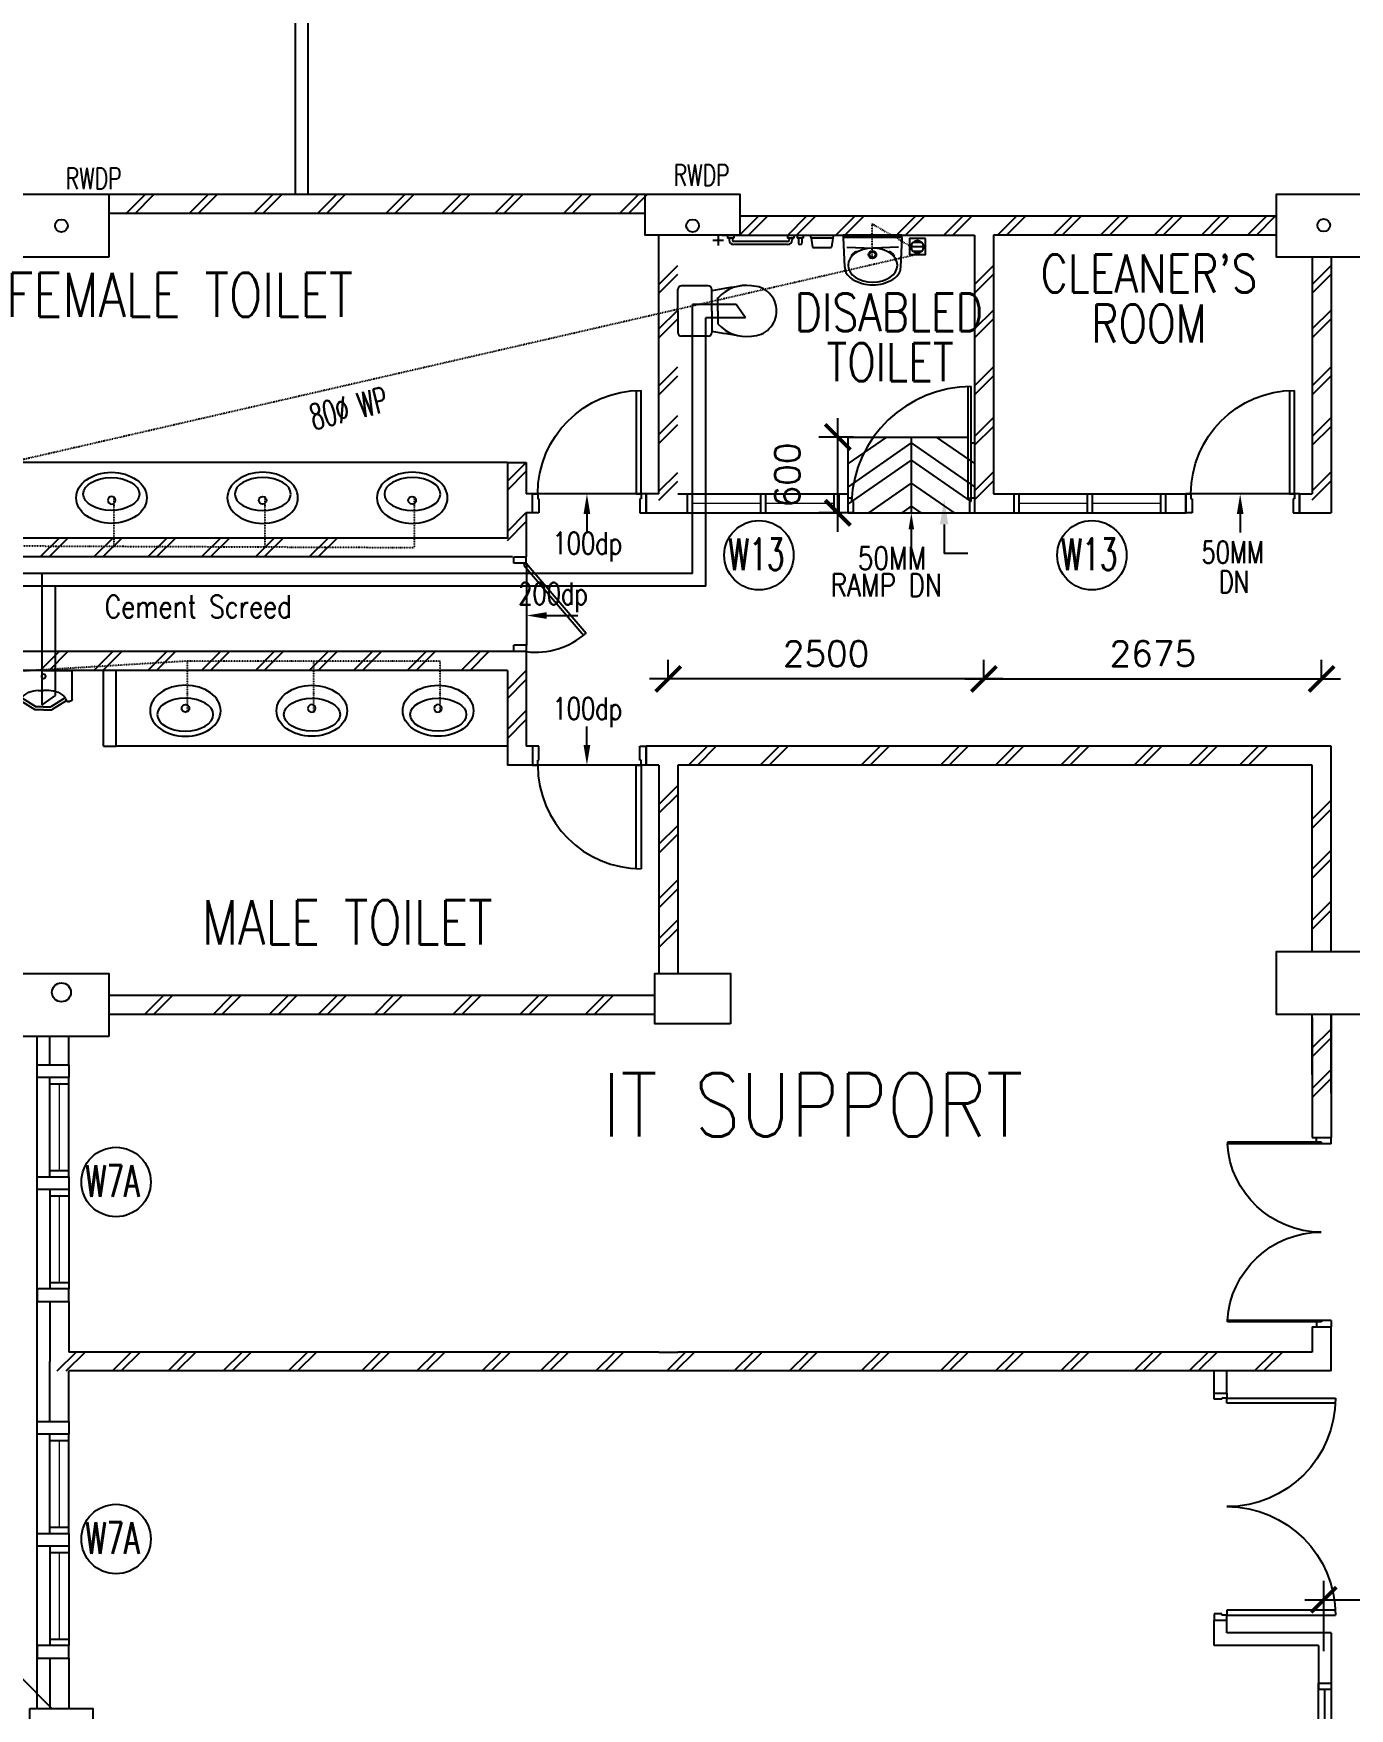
# Model space of a CAD drawing. Extents: x 2266480 to 2632177, y -858634 to -757244.
# Drawn here: x 2340298 to 2350723, y -796174 to -782901 of the extents above; entities that cross this region are included whole.
import ezdxf
from ezdxf.enums import TextEntityAlignment as Align

# ---------------------------------------------------------------- set-up
doc = ezdxf.new("R2010")
doc.units = 0
doc.header["$LTSCALE"] = 10
doc.header["$MEASUREMENT"] = 0
doc.linetypes.add('DIVIDE', pattern=[1.25, 0.5, -0.25, 0, -0.25, 0, -0.25])
doc.layers.get('0').update_dxf_attribs({"linetype": 'CONTINUOUS'})
doc.layers.get('DEFPOINTS').update_dxf_attribs({"linetype": 'CONTINUOUS'})
for name, color, linetype in [('COL', 3, 'CONTINUOUS'), ('DIM', 7, 'CONTINUOUS'), ('DOOR', 5, 'CONTINUOUS'), ('DR', 7, 'CONTINUOUS'), ('DTEXT', 7, 'CONTINUOUS'), ('FIT', 5, 'CONTINUOUS'), ('FLASH', 35, 'CONTINUOUS'), ('H', 1, 'CONTINUOUS'), ('LINE', 7, 'CONTINUOUS'), ('partition', 7, 'CONTINUOUS'), ('PIPE', 5, 'DIVIDE'), ('RWDP', 145, 'CONTINUOUS'), ('SANI', 7, 'CONTINUOUS'), ('SP', 220, 'CONTINUOUS'), ('stair', 7, 'CONTINUOUS'), ('T25', 7, 'CONTINUOUS'), ('T50', 4, 'CONTINUOUS'), ('TEX', 2, 'CONTINUOUS'), ('VP', 100, 'CONTINUOUS'), ('WALL', 2, 'CONTINUOUS'), ('WIN', 5, 'CONTINUOUS'), ('WIN-T', 7, 'CONTINUOUS'), ('WP', 50, 'DIVIDE')]:
    doc.layers.add(name, color=color, linetype=linetype)
doc.styles.add('125', font='romans.shx', dxfattribs={"width": 0.9, "height": 225})
doc.styles.add('DIMTEXT', font='romans.shx', dxfattribs={"width": 0.8, "height": 400})
doc.styles.add('ROMANS', font='romans')
doc.styles.get("Standard").update_dxf_attribs({"font": 'ROMANS.SHX'})
doc.dimstyles.new('STANDARD$0', dxfattribs={"dimscale": 0, "dimtxt": 8, "dimasz": 6, "dimexe": 1, "dimexo": 1, "dimgap": 3, "dimtad": 1, "dimdec": 0, "dimlfac": -1, "dimrnd": 1, "dimzin": 0, "dimdsep": 46, "dimtxsty": 'Standard', "dimcen": 0, "dimclrd": 5, "dimclre": 250, "dimadec": 0, "dimazin": 0, "dimtfac": 1, "dimtdec": 4, "dimtofl": 0, "dimtmove": 0, "dimatfit": 3, "dimfxl": 1, "dimtolj": 1, "dimtzin": 0, "dimarcsym": 0})

# ---------------------------------------------------------------- blocks, each defined once
blk = doc.blocks.new('FG')
at = {"layer": 'LINE', "linetype": 'Continuous'}
for points in [[(0, 0), (50, 0), (50, 100), (0, 100)], [(600, 0), (650, 0), (650, 100), (600, 100)]]:
    blk.add_lwpolyline(points, close=True, dxfattribs=at)
at = {"layer": 'LINE', "color": 5, "linetype": 'Continuous'}
for points in [[(600, 100), (50, 100)], [(50, 0), (600, 0)]]:
    blk.add_lwpolyline(points, dxfattribs=at)
at = {"layer": 'LINE', "color": 1, "linetype": 'Continuous'}
blk.add_lwpolyline([(50, 50), (600, 50)], dxfattribs=at)
blk = doc.blocks.new('_ARCHTICK')
at = {"color": 0, "linetype": 'ByBlock', "const_width": 0.15}
blk.add_lwpolyline([(-0.5, -0.5), (0.5, 0.5)], dxfattribs=at)
blk = doc.blocks.new('*D187')
at = {"layer": 'DEFPOINTS', "color": 0, "transparency": 16777216}
for p in [(2353019, -795312), (2350519, -795871), (2353019, -795871)]:
    blk.add_point(p, dxfattribs=at)
at = {"layer": 'DIM', "color": 7, "lineweight": -2, "transparency": 16777216}
for p, q in [((2350519, -795721), (2350519, -795162)), ((2353019, -795721), (2353019, -795162)), ((2350369, -795312), (2353169, -795312))]:
    blk.add_line(p, q, dxfattribs=at)
at = {"layer": 'DIM', "color": 7, "lineweight": -2, "transparency": 16777216, "xscale": 200, "yscale": 200, "zscale": 200, "rotation": 180}
blk.add_blockref('_ARCHTICK', (2350519, -795312), dxfattribs=at)
at = {"layer": 'DIM', "color": 7, "lineweight": -2, "transparency": 16777216, "xscale": 200, "yscale": 200, "zscale": 200}
blk.add_blockref('_ARCHTICK', (2353019, -795312), dxfattribs=at)
at = {"layer": 'DIM', "color": 7, "transparency": 16777216, "insert": (2351769, -795112), "char_height": 200, "attachment_point": 5, "style": 'ROMANS'}
blk.add_mtext('\\A1;2500', dxfattribs=at)
blk = doc.blocks.new('D1800-A')
at = {"layer": 'DR'}
for p, q in [((0, 0), (100, 0)), ((0, -50), (0, 0)), ((100, 0), (100, -40)), ((60, -50), (0, -50)), ((100, -40), (60, -40)), ((60, -40), (60, -50)), ((100, -40), (960, -40)), ((100, -80), (100, -40)), ((959, -80), (100, -80)), ((959, -1720), (100, -1720)), ((100, -1720), (100, -1760)), ((60, -1750), (0, -1750)), ((0, -1750), (0, -1800)), ((0, -1800), (100, -1800)), ((60, -1760), (60, -1750)), ((100, -1760), (60, -1760)), ((100, -1760), (960, -1760)), ((100, -1800), (100, -1760))]:
    blk.add_line(p, q, dxfattribs=at)
for centre, start, end in [((100, -40), 270.0001, 0), ((100, -1760), 0, 90)]:
    blk.add_arc(centre, 860, start, end, dxfattribs=at)
blk = doc.blocks.new('D1500-1')
at = {"layer": 'DR'}
for p, q in [((38, 77), (38, 821)), ((38, 821), (50, 820)), ((50, 0), (50, 820)), ((1462, 821), (1450, 820)), ((1450, 0), (1450, 820)), ((1462, 77), (1462, 821)), ((38, 115), (0, 115)), ((50, 0), (0, 0)), ((50, 77), (38, 77)), ((1450, 77), (1462, 77)), ((1462, 115), (1500, 115)), ((1450, 0), (1500, 0))]:
    blk.add_line(p, q, dxfattribs=at)
for centre, start, end in [((5, 77), 0.0238, 86.5289), ((1495, 77), 93.4711, 179.9762)]:
    blk.add_arc(centre, 745, start, end, dxfattribs=at)
blk = doc.blocks.new('DR-900-B')
at = {"layer": 'DR'}
for p, q in [((0, 900), (-150, 900)), ((-150, 900), (-150, 860)), ((-150, 860), (-110, 860)), ((-110, 860), (-110, 850)), ((-110, 850), (0, 850)), ((0, 850), (0, 900)), ((-150, 40), (-970, 40)), ((-969, 80), (-150, 80)), ((-150, 80), (-150, 40)), ((-150, 40), (-110, 40)), ((-150, 0), (-150, 40)), ((0, 0), (-150, 0)), ((-110, 50), (0, 50)), ((-110, 40), (-110, 50)), ((0, 50), (0, 0))]:
    blk.add_line(p, q, dxfattribs=at)
blk.add_arc((-150, 40), 820, 90, 180, dxfattribs=at)
blk = doc.blocks.new('ELLIPSE')
blk.add_circle((0.5, 0.5), 0.5)
blk = doc.blocks.new('BASIN-01')
blk.add_circle((0, 0), 30.3)
for p, xscale, yscale, zscale in [((279, -221), -559.6811780125836, 404.3346891934725, 559.6811780125837), ((220, -179), -444.6356025322193, 259.9294430529471, 444.6356025322195)]:
    blk.add_blockref('ELLIPSE', p, dxfattribs=dict(xscale=xscale, yscale=yscale, zscale=zscale))
blk = doc.blocks.new('UR')
at = {"color": 7}
for p, q in [((0, 157), (-227, 157)), ((-227, -68), (-227, 157)), ((0, 157), (228, 157)), ((228, -68), (228, 157)), ((-43, 0), (0, 0)), ((43, 0), (0, 0)), ((-190, -88), (-207, -88)), ((-179, -83), (-68, -152)), ((-172, -59), (-58, -131)), ((0, -131), (-58, -131)), ((0, -131), (58, -131)), ((172, -59), (58, -131)), ((179, -83), (68, -152)), ((190, -88), (208, -88)), ((0, -153), (-68, -153)), ((0, -153), (68, -153))]:
    blk.add_line(p, q, dxfattribs=at)
blk.add_circle((-1, 111), 16.9, dxfattribs=at)
for centre, radius, start, end in [((-42, -174), 175, 90.221, 139.2623), ((42, -174), 175, 40.7377, 89.779), ((-207, -68), 20, 180, 270), ((-194, -70), 18.3, 252.6976, 328.5201), ((-115, -86), 64.8, 158.2045, 175.535), ((115, -86), 64.8, 4.465, 21.7955), ((194, -70), 18.3, 211.4799, 287.3024), ((208, -68), 20, 270, 0)]:
    blk.add_arc(centre, radius, start, end, dxfattribs=at)
blk = doc.blocks.new('WC-CAP-P')
for p, q in [((-84, 0), (-254, 0)), ((-85, 0), (85, 0)), ((-284, -240), (-284, -30)), ((115, -240), (115, -30)), ((-274, -318), (-274, -318)), ((-84, -270), (-254, -270)), ((-84, -318), (-190, -318)), ((-85, -270), (85, -270)), ((-85, -318), (21, -318)), ((105, -318), (105, -318))]:
    blk.add_line(p, q)
for centre, radius, start, end in [((-254, -30), 30, 90, 180), ((85, -30), 30, 0, 90), ((-254, -240), 30, 180, 270), ((85, -240), 30, 270, 0), ((10, -540), 297, 131.7688, 188.3441), ((23685, -4344), 24274, 170.3368, 170.8989), ((-179, -540), 297, 351.6559, 48.2312), ((-23854, -4344), 24274, 9.1011, 9.6632), ((-86, -585), 197, 179.5169, 271.0268), ((-83, -585), 197, 268.9732, 0.4831)]:
    blk.add_arc(centre, radius, start, end)
blk = doc.blocks.new('*D73')
at = {"layer": 'DEFPOINTS', "color": 0, "transparency": 16777216}
for p in [(2346670, -786099), (2346944, -786099), (2346944, -786699)]:
    blk.add_point(p, dxfattribs=at)
at = {"layer": 'WALL', "color": 7, "lineweight": -2, "transparency": 16777216}
for p, q in [((2346670, -786849), (2346670, -785949)), ((2346794, -786099), (2346520, -786099)), ((2346794, -786699), (2346520, -786699))]:
    blk.add_line(p, q, dxfattribs=at)
at = {"layer": 'WALL', "color": 7, "lineweight": -2, "transparency": 16777216, "xscale": 200, "yscale": 200, "zscale": 200}
for p, rotation in [((2346670, -786099), 90), ((2346670, -786699), 270)]:
    blk.add_blockref('_ARCHTICK', p, dxfattribs=dict(at, rotation=rotation))
at = {"layer": 'WALL', "color": 7, "transparency": 16777216, "insert": (2346270, -786399), "char_height": 200, "attachment_point": 5, "rotation": 90, "style": 'ROMANS'}
blk.add_mtext('\\A1;600', dxfattribs=at)
blk = doc.blocks.new('P', base_point=(9.169, 7.42))
for radius in [0.0407, 0.0315]:
    blk.add_circle((9.166, 7.418), radius)
blk = doc.blocks.new('BASIN-2')
for p, q in [((310, 0), (-310, 0)), ((-295, -314), (-310, 0)), ((-273, -104), (0, -114)), ((273, -104), (0, -114)), ((295, -314), (310, 0))]:
    blk.add_line(p, q)
for centre, radius, start, end in [((-23, -400), 294, 122.1574, 135.5873), ((-176, -156), 5.79, 327.2315, 125.5458), ((176, -156), 5.79, 54.4542, 212.7685), ((23, -400), 294, 44.4127, 57.8426), ((-163, -315), 132, 179.4957, 205.0103), ((163, -315), 132, 334.9897, 0.5043), ((-102, -268), 208, 209.5959, 236.4372), ((-7, -98), 402, 238.6027, 271.0363), ((7, -98), 402, 268.9637, 301.3973), ((102, -268), 208, 303.5628, 330.4041)]:
    blk.add_arc(centre, radius, start, end)
for name, p, xscale, yscale, zscale in [('ELLIPSE', (261, -473), -521.326566894229, 358.7639225105095, 521.3265668942295), ('P', (0, -180), 1000, 1000, 1000)]:
    blk.add_blockref(name, p, dxfattribs=dict(xscale=xscale, yscale=yscale, zscale=zscale))
blk = doc.blocks.new('*D121')
at = {"layer": 'DEFPOINTS', "color": 0, "transparency": 16777216}
for p in [(2345327, -788015), (2345327, -788168), (2347827, -788168)]:
    blk.add_point(p, dxfattribs=at)
at = {"layer": 'DIM', "color": 7, "lineweight": -2, "transparency": 16777216}
for p, q in [((2345327, -788018), (2345327, -787865)), ((2347827, -788018), (2347827, -787865)), ((2347977, -788015), (2345177, -788015))]:
    blk.add_line(p, q, dxfattribs=at)
at = {"layer": 'DIM', "color": 7, "lineweight": -2, "transparency": 16777216, "xscale": 200, "yscale": 200, "zscale": 200, "rotation": 180}
blk.add_blockref('_ARCHTICK', (2345327, -788015), dxfattribs=at)
at = {"layer": 'DIM', "color": 7, "lineweight": -2, "transparency": 16777216, "xscale": 200, "yscale": 200, "zscale": 200}
blk.add_blockref('_ARCHTICK', (2347827, -788015), dxfattribs=at)
at = {"layer": 'DIM', "color": 7, "transparency": 16777216, "insert": (2346577, -787815), "char_height": 200, "attachment_point": 5, "style": 'ROMANS'}
blk.add_mtext('\\A1;2500', dxfattribs=at)
blk = doc.blocks.new('*D123')
at = {"layer": 'DEFPOINTS', "color": 0, "transparency": 16777216}
for p in [(2350502, -788015), (2347827, -788168), (2350502, -788168)]:
    blk.add_point(p, dxfattribs=at)
at = {"layer": 'DIM', "color": 7, "lineweight": -2, "transparency": 16777216}
for p, q in [((2347827, -788018), (2347827, -787865)), ((2350502, -788018), (2350502, -787865)), ((2347677, -788015), (2350652, -788015))]:
    blk.add_line(p, q, dxfattribs=at)
at = {"layer": 'DIM', "color": 7, "lineweight": -2, "transparency": 16777216, "xscale": 200, "yscale": 200, "zscale": 200, "rotation": 180}
blk.add_blockref('_ARCHTICK', (2347827, -788015), dxfattribs=at)
at = {"layer": 'DIM', "color": 7, "lineweight": -2, "transparency": 16777216, "xscale": 200, "yscale": 200, "zscale": 200}
blk.add_blockref('_ARCHTICK', (2350502, -788015), dxfattribs=at)
at = {"layer": 'DIM', "color": 7, "transparency": 16777216, "insert": (2349165, -787815), "char_height": 200, "attachment_point": 5, "style": 'ROMANS'}
blk.add_mtext('\\A1;2675', dxfattribs=at)
blk = doc.blocks.new('100FT')
at = {"layer": 'PIPE', "linetype": 'Continuous'}
blk.add_circle((0, 0), 50, dxfattribs=at)
at = {"layer": 'WP', "linetype": 'Continuous'}
for p, q in [((-37, 34), (37, 34)), ((-50, -3), (50, -3)), ((-34, -37), (34, -37))]:
    blk.add_line(p, q, dxfattribs=at)
blk = doc.blocks.new('A$C7CE3714C')
at = {"layer": 'FIT'}
blk.add_lwpolyline([(0, 0), (126, 0), (126, 126), (0, 126)], close=True, dxfattribs=at)
at = {"layer": 'FIT', "xscale": -1}
blk.add_blockref('100FT', (63, 66), dxfattribs=at)

msp = doc.modelspace()

# ---------------------------------------------------------------- linework, layer by layer
at = {"color": 0}
for p, q in [((2347055.8, -786099.1), (2346752.4, -786309.5)), ((2347252.4, -786145.3), (2346752.4, -786492.1)), ((2347252.4, -786099.1), (2347252.4, -786699.1)), ((2347252.4, -786145.3), (2347752.4, -786492.1)), ((2347449, -786099.1), (2347752.4, -786309.5)), ((2347252.4, -786281.7), (2346752.4, -786628.5)), ((2347252.4, -786281.7), (2347724.5, -786609.1)), ((2347252.4, -786464.2), (2346913.8, -786699.1)), ((2347252.4, -786464.2), (2347591, -786699.1)), ((2347252.4, -786646.8), (2347177, -786699.1)), ((2347252.4, -786646.8), (2347327.9, -786699.1)), ((2340327.4, -793424.1), (2340327.4, -790849.1)), ((2340327.4, -796174.1), (2340327.4, -793424.1)), ((2349652.4, -795674.1), (2349652.4, -795474.1)), ((2349752.4, -795574.1), (2349752.4, -795476))]:
    msp.add_line(p, q, dxfattribs=at)
at = {"layer": 'COL', "color": 0}
for points in [[(2340894.4, -784674.1), (2340144.4, -784674.1), (2340144.4, -784174.1), (2340894.4, -784174.1)], [(2345894.4, -784499.1), (2345144.4, -784499.1), (2345144.4, -784174.1), (2345894.4, -784174.1)], [(2350894.4, -784674.1), (2350144.4, -784674.1), (2350144.4, -784174.1), (2350894.4, -784174.1)], [(2350894.4, -790174.1), (2350894.4, -790674.1), (2350144.4, -790674.1), (2350144.4, -790174.1)], [(2340894.4, -790849.1), (2340144.4, -790849.1), (2340144.4, -790349.1), (2340894.4, -790349.1)], [(2345819.4, -790749.1), (2345219.4, -790749.1), (2345219.4, -790349.1), (2345819.4, -790349.1)], [(2340269.4, -796174.1), (2340769.4, -796174.1), (2340769.4, -796674.1), (2340269.4, -796674.1)]]:
    msp.add_lwpolyline(points, close=True, dxfattribs=at)
at = {"layer": 'DOOR', "color": 0}
for p, q in [((2344102.4, -787099.1), (2344102.4, -787049.1)), ((2344102.4, -787049.1), (2344202.4, -787049.1)), ((2344202.4, -787099.1), (2344102.4, -787099.1)), ((2344183.1, -787114.9), (2344202.4, -787099.1)), ((2344202.4, -787099.1), (2344202.4, -787049.1)), ((2344202.4, -787099.1), (2344675.5, -787653.6)), ((2344202.8, -787099.1), (2344202.8, -787749.1)), ((2344183.1, -787114.9), (2344656.7, -787670.1)), ((2344202.8, -787749.1), (2344102.8, -787749.1)), ((2344102.8, -787799.1), (2344102.8, -787749.1)), ((2344202.8, -787799.1), (2344202.8, -787749.1))]:
    msp.add_line(p, q, dxfattribs=at)
msp.add_arc((2344277, -787199.7), 603.9, 262.93953, 311.27829, dxfattribs=at)
at = {"layer": 'DR', "color": 0}
for p, q in [((2347702.4, -786584.1), (2347702.4, -785699.1)), ((2347727.4, -786609.1), (2347727.4, -785698.7)), ((2346777.8, -786584.1), (2346752.4, -786584.1)), ((2346777.4, -786584.1), (2346777.4, -786609.1)), ((2346790.4, -786609.1), (2346777.4, -786609.1)), ((2346790.4, -786609.1), (2346790.4, -786699.1)), ((2347702.4, -786584.1), (2347727.4, -786584.1)), ((2347727.4, -786609.1), (2347714.4, -786609.1)), ((2347714.4, -786609.1), (2347714.4, -786699.1)), ((2347752.4, -786584.1), (2347727.4, -786584.1))]:
    msp.add_line(p, q, dxfattribs=at)
at = {"layer": 'DR', "color": 0, "ltscale": 10000}
for p, q in [((2345152.4, -786549.1), (2344252.4, -786549.1)), ((2350327.4, -786549.1), (2349427.4, -786549.1)), ((2345152.4, -788699.1), (2344252.4, -788699.1))]:
    msp.add_line(p, q, dxfattribs=at)
at = {"layer": 'DR', "color": 0}
msp.add_arc((2347728.9, -786651.1), 952.4, 90.08846, 177.47065, dxfattribs=at)
at = {"layer": 'DTEXT', "color": 0}
for p, q in [((2346460.1, -784523.6), (2346470, -784593.3)), ((2346629.8, -784523.6), (2346620, -784593.3))]:
    msp.add_line(p, q, dxfattribs=at)
for centre, radius, start, end in [((2346470, -784510.3), 16.5, 134.68563, 233.51246), ((2346620, -784510.3), 16.5, 306.48754, 45.31437), ((2346474.9, -784592.6), 5, 188.02773, 270), ((2346615, -784592.6), 5, 270, 351.97227)]:
    msp.add_arc(centre, radius, start, end, dxfattribs=at)
at = {"layer": 'FLASH', "color": 0}
msp.add_line((2340444.4, -796174.1), (2340194.4, -795924.1), dxfattribs=at)
at = {"layer": 'H', "color": 0}
for p, q in [((2341029.3, -784330.3), (2341179.3, -784180.3)), ((2341100, -784330.3), (2341250, -784180.3)), ((2341534.5, -784324.1), (2341684.5, -784174.1)), ((2341605.2, -784324.1), (2341755.2, -784174.1)), ((2342046.7, -784324.1), (2342196.7, -784174.1)), ((2342117.4, -784324.1), (2342267.4, -784174.1)), ((2342550.2, -784324.1), (2342700.2, -784174.1)), ((2342621, -784324.1), (2342771, -784174.1)), ((2343092.9, -784324.1), (2343242.9, -784174.1)), ((2343163.6, -784324.1), (2343313.6, -784174.1)), ((2343536.9, -784324.1), (2343686.9, -784174.1)), ((2343607.6, -784324.1), (2343757.6, -784174.1)), ((2343955.8, -784324.1), (2344105.8, -784174.1)), ((2344026.5, -784324.1), (2344176.5, -784174.1)), ((2344498.5, -784324.1), (2344648.5, -784174.1)), ((2344569.2, -784324.1), (2344719.2, -784174.1)), ((2344942.5, -784324.1), (2345092.5, -784174.1)), ((2345013.2, -784324.1), (2345163.2, -784174.1)), ((2345891.8, -784499.1), (2346041.8, -784349.1)), ((2345962.5, -784499.1), (2346112.5, -784349.1)), ((2346272.8, -784499.1), (2346422.8, -784349.1)), ((2346343.5, -784499.1), (2346493.5, -784349.1)), ((2346654.8, -784499.1), (2346804.8, -784349.1)), ((2346725.5, -784499.1), (2346875.5, -784349.1)), ((2347134.8, -784499.1), (2347284.8, -784349.1)), ((2347205.5, -784499.1), (2347355.5, -784349.1)), ((2347509.8, -784499.1), (2347659.8, -784349.1)), ((2347580.5, -784499.1), (2347730.5, -784349.1)), ((2347934.8, -784499.1), (2348084.8, -784349.1)), ((2348005.5, -784499.1), (2348155.5, -784349.1)), ((2348376.8, -784499.1), (2348526.8, -784349.1)), ((2348447.5, -784499.1), (2348597.5, -784349.1)), ((2348751.8, -784499.1), (2348901.8, -784349.1)), ((2348822.5, -784499.1), (2348972.5, -784349.1)), ((2349176.8, -784499.1), (2349326.8, -784349.1)), ((2349247.5, -784499.1), (2349397.5, -784349.1)), ((2349549.8, -784499.1), (2349699.8, -784349.1)), ((2349620.5, -784499.1), (2349770.5, -784349.1)), ((2349915, -784499.1), (2350065, -784349.1)), ((2349985.7, -784499.1), (2350135.7, -784349.1)), ((2345252.4, -784888.5), (2345402.4, -784738.5)), ((2345252.4, -784959.2), (2345402.4, -784809.2)), ((2347752.4, -784888.5), (2347902.4, -784738.5)), ((2347752.4, -784959.2), (2347902.4, -784809.2)), ((2350427.4, -784888.5), (2350577.4, -784738.5)), ((2350427.4, -784959.2), (2350577.4, -784809.2)), ((2345252.4, -785242.3), (2345402.4, -785092.3)), ((2347752.4, -785242.3), (2347902.4, -785092.3)), ((2350427.4, -785242.3), (2350577.4, -785092.3)), ((2345252.4, -785313), (2345402.4, -785163)), ((2347752.4, -785313), (2347902.4, -785163)), ((2350427.4, -785313), (2350577.4, -785163)), ((2345252.4, -785693.1), (2345402.4, -785543.1)), ((2345252.4, -785763.8), (2345402.4, -785613.8)), ((2347752.4, -785693.1), (2347902.4, -785543.1)), ((2347752.4, -785763.8), (2347902.4, -785613.8)), ((2350427.4, -785693.1), (2350577.4, -785543.1)), ((2350427.4, -785763.8), (2350577.4, -785613.8)), ((2345252.4, -786077.7), (2345402.4, -785927.7)), ((2345252.4, -786148.5), (2345402.4, -785998.5)), ((2347752.4, -786093.1), (2347902.4, -785943.1)), ((2347752.4, -786163.8), (2347902.4, -786013.8)), ((2350427.4, -786093.1), (2350577.4, -785943.1)), ((2350427.4, -786163.8), (2350577.4, -786013.8)), ((2344052.4, -786449.1), (2344202.4, -786299.1)), ((2344052.4, -786519.8), (2344202.4, -786369.8)), ((2345252.4, -786528.6), (2345402.4, -786378.6)), ((2347752.4, -786524.3), (2347902.4, -786374.3)), ((2350427.4, -786524.3), (2350577.4, -786374.3)), ((2345252.4, -786599.3), (2345402.4, -786449.3)), ((2347752.4, -786595), (2347902.4, -786445)), ((2350427.4, -786595), (2350577.4, -786445)), ((2344052.4, -786847.8), (2344202.4, -786697.8)), ((2344052.4, -786918.5), (2344202.4, -786768.5)), ((2340350.8, -787049.1), (2340500.8, -786899.1)), ((2340421.5, -787049.1), (2340571.5, -786899.1)), ((2340777.1, -787049.1), (2340927.1, -786899.1)), ((2340847.8, -787049.1), (2340997.8, -786899.1)), ((2341203.3, -787049.1), (2341353.3, -786899.1)), ((2341274, -787049.1), (2341424, -786899.1)), ((2341629.6, -787049.1), (2341779.6, -786899.1)), ((2341700.3, -787049.1), (2341850.3, -786899.1)), ((2342055.8, -787049.1), (2342205.8, -786899.1)), ((2342126.5, -787049.1), (2342276.5, -786899.1)), ((2342482, -787049.1), (2342632, -786899.1)), ((2342552.7, -787049.1), (2342702.7, -786899.1)), ((2340350.8, -787949.1), (2340500.8, -787799.1)), ((2340421.5, -787949.1), (2340571.5, -787799.1)), ((2340777.1, -787949.1), (2340927.1, -787799.1)), ((2340847.8, -787949.1), (2340997.8, -787799.1)), ((2341203.3, -787949.1), (2341353.3, -787799.1)), ((2341274, -787949.1), (2341424, -787799.1)), ((2341629.6, -787949.1), (2341779.6, -787799.1)), ((2341700.3, -787949.1), (2341850.3, -787799.1)), ((2342055.8, -787949.1), (2342205.8, -787799.1)), ((2342126.5, -787949.1), (2342276.5, -787799.1)), ((2342482, -787949.1), (2342632, -787799.1)), ((2342552.7, -787949.1), (2342702.7, -787799.1)), ((2342833.4, -787949.1), (2342983.4, -787799.1)), ((2342904.1, -787949.1), (2343054.1, -787799.1)), ((2343259.7, -787949.1), (2343409.7, -787799.1)), ((2343330.4, -787949.1), (2343480.4, -787799.1)), ((2343685.9, -787949.1), (2343835.9, -787799.1)), ((2343756.6, -787949.1), (2343906.6, -787799.1)), ((2344052.4, -788099.1), (2344202.4, -787949.1)), ((2344052.4, -788169.9), (2344202.4, -788019.9)), ((2344052.4, -788415.6), (2344202.4, -788265.6)), ((2344052.4, -788486.3), (2344202.4, -788336.3)), ((2345486.9, -788699.1), (2345636.9, -788549.1)), ((2345557.6, -788699.1), (2345707.6, -788549.1)), ((2346055.9, -788699.1), (2346205.9, -788549.1)), ((2346126.6, -788699.1), (2346276.6, -788549.1)), ((2346855.9, -788699.1), (2347005.9, -788549.1)), ((2346926.6, -788699.1), (2347076.6, -788549.1)), ((2347482.6, -788699.1), (2347632.6, -788549.1)), ((2347553.3, -788699.1), (2347703.3, -788549.1)), ((2347919.9, -788699.1), (2348069.9, -788549.1)), ((2347990.6, -788699.1), (2348140.6, -788549.1)), ((2348437.5, -788699.1), (2348587.5, -788549.1)), ((2348508.2, -788699.1), (2348658.2, -788549.1)), ((2349016.9, -788699.1), (2349166.9, -788549.1)), ((2349087.6, -788699.1), (2349237.6, -788549.1)), ((2349454.2, -788699.1), (2349604.2, -788549.1)), ((2349524.9, -788699.1), (2349674.9, -788549.1)), ((2349852.2, -788699.1), (2350002.2, -788549.1)), ((2349922.9, -788699.1), (2350072.9, -788549.1)), ((2345252.4, -789009.4), (2345402.4, -788859.4)), ((2345252.4, -789080.1), (2345402.4, -788930.1)), ((2350427.4, -789126.4), (2350577.4, -788976.4)), ((2350427.4, -789197.1), (2350577.4, -789047.1)), ((2345252.4, -789325.8), (2345402.4, -789175.8)), ((2345252.4, -789396.5), (2345402.4, -789246.5)), ((2350427.4, -789523.2), (2350577.4, -789373.2)), ((2350427.4, -789593.9), (2350577.4, -789443.9)), ((2345252.4, -789757.3), (2345402.4, -789607.3)), ((2345252.4, -789828), (2345402.4, -789678)), ((2350427.4, -789927.2), (2350577.4, -789777.2)), ((2350427.4, -789997.9), (2350577.4, -789847.9)), ((2345252.4, -790073.8), (2345402.4, -789923.8)), ((2345252.4, -790144.5), (2345402.4, -789994.5)), ((2341177.9, -790674.1), (2341327.9, -790524.1)), ((2341248.6, -790674.1), (2341398.6, -790524.1)), ((2341720.5, -790674.1), (2341870.5, -790524.1)), ((2341791.2, -790674.1), (2341941.2, -790524.1)), ((2342164.5, -790674.1), (2342314.5, -790524.1)), ((2342235.3, -790674.1), (2342385.3, -790524.1)), ((2342554.5, -790674.1), (2342704.5, -790524.1)), ((2342625.2, -790674.1), (2342775.2, -790524.1)), ((2342998.5, -790674.1), (2343148.5, -790524.1)), ((2343069.3, -790674.1), (2343219.3, -790524.1)), ((2343621.4, -790674.1), (2343771.4, -790524.1)), ((2343692.1, -790674.1), (2343842.1, -790524.1)), ((2344150.8, -790674.1), (2344300.8, -790524.1)), ((2344221.5, -790674.1), (2344371.5, -790524.1)), ((2344668.4, -790674.1), (2344818.4, -790524.1)), ((2344739.2, -790674.1), (2344889.2, -790524.1)), ((2350427.4, -790939.6), (2350577.4, -790789.6)), ((2350427.4, -791010.3), (2350577.4, -790860.3)), ((2350427.4, -791261.4), (2350577.4, -791111.4)), ((2350427.4, -791332.1), (2350577.4, -791182.1)), ((2340485.6, -793499.1), (2340635.6, -793349.1)), ((2340556.4, -793499.1), (2340706.4, -793349.1)), ((2340923, -793499.1), (2341073, -793349.1)), ((2340993.7, -793499.1), (2341143.7, -793349.1)), ((2341363.9, -793499.1), (2341513.9, -793349.1)), ((2341434.6, -793499.1), (2341584.6, -793349.1)), ((2341801.2, -793499.1), (2341951.2, -793349.1)), ((2341871.9, -793499.1), (2342021.9, -793349.1)), ((2342318.8, -793499.1), (2342468.8, -793349.1)), ((2342389.5, -793499.1), (2342539.5, -793349.1)), ((2342898.2, -793499.1), (2343048.2, -793349.1)), ((2342968.9, -793499.1), (2343118.9, -793349.1)), ((2343335.5, -793499.1), (2343485.5, -793349.1)), ((2343406.2, -793499.1), (2343556.2, -793349.1)), ((2343853.1, -793499.1), (2344003.1, -793349.1)), ((2343923.8, -793499.1), (2344073.8, -793349.1)), ((2344315.3, -793499.1), (2344465.3, -793349.1)), ((2344386, -793499.1), (2344536, -793349.1)), ((2344752.6, -793499.1), (2344902.6, -793349.1)), ((2344823.3, -793499.1), (2344973.3, -793349.1)), ((2345314.6, -793499.1), (2345464.6, -793349.1)), ((2345385.3, -793499.1), (2345535.3, -793349.1)), ((2345849.5, -793499.1), (2345999.5, -793349.1)), ((2345920.3, -793499.1), (2346070.3, -793349.1)), ((2346286.9, -793499.1), (2346436.9, -793349.1)), ((2346357.6, -793499.1), (2346507.6, -793349.1)), ((2346855.9, -793499.1), (2347005.9, -793349.1)), ((2346926.6, -793499.1), (2347076.6, -793349.1)), ((2347482.6, -793499.1), (2347632.6, -793349.1)), ((2347553.3, -793499.1), (2347703.3, -793349.1)), ((2347919.9, -793499.1), (2348069.9, -793349.1)), ((2347990.6, -793499.1), (2348140.6, -793349.1)), ((2348437.5, -793499.1), (2348587.5, -793349.1)), ((2348508.2, -793499.1), (2348658.2, -793349.1)), ((2349016.9, -793499.1), (2349166.9, -793349.1)), ((2349087.6, -793499.1), (2349237.6, -793349.1)), ((2349454.2, -793499.1), (2349604.2, -793349.1)), ((2349524.9, -793499.1), (2349674.9, -793349.1)), ((2349971.8, -793499.1), (2350121.8, -793349.1)), ((2350042.5, -793499.1), (2350192.5, -793349.1))]:
    msp.add_line(p, q, dxfattribs=at)
at = {"layer": 'LINE', "color": 0}
for p, q in [((2347252.4, -786752.9), (2347252.4, -787038.3)), ((2347252.4, -786829.1), (2347252.4, -786802.1)), ((2347512.3, -786791.6), (2347512.3, -787020.2)), ((2347700.6, -787020.2), (2347512.3, -787020.2))]:
    msp.add_line(p, q, dxfattribs=at)
msp.add_lwpolyline([(2346713.6, -784514.7), (2347178, -784514.7), (2347178, -784499.1), (2346713.6, -784499.1)], close=True, dxfattribs=at)
for points in [[(2347274.1, -786829.1), (2347230.7, -786829.1), (2347252.4, -786699.1)], [(2347479, -786791.6), (2347545.6, -786791.6), (2347512.3, -786591.6)]]:
    msp.add_solid(points, dxfattribs=at)
at = {"layer": 'partition', "color": 0}
for p, q in [((2342373.4, -784174.1), (2342373.4, -778949.1)), ((2344052.4, -786299.1), (2338977.4, -786299.1)), ((2349427.4, -786549.1), (2349427.4, -786699.1)), ((2344052.4, -788549.1), (2340952.4, -788549.1)), ((2349752.4, -793674.1), (2349752.4, -793499.1)), ((2350577.4, -795574.1), (2349752.4, -795574.1)), ((2350577.4, -795574.1), (2350577.4, -796024.1)), ((2350477.4, -795674.1), (2349652.4, -795674.1)), ((2350477.4, -795674.1), (2350477.4, -796024.1))]:
    msp.add_line(p, q, dxfattribs=at)
msp.add_lwpolyline([(2342473.4, -784174.1), (2342473.4, -776649.1), (2350144.4, -776649.1)], dxfattribs=at)
at = {"layer": 'RWDP', "color": 0}
for centre, radius in [((2340519.4, -784424.1), 50), ((2345519.4, -784424.1), 50), ((2350519.4, -784420), 50), ((2340519.4, -790499.1), 75)]:
    msp.add_circle(centre, radius, dxfattribs=at)
at = {"layer": 'SANI', "color": 0}
for p, q in [((2346752.4, -786099.1), (2347702.4, -786099.1)), ((2346752.4, -786595.3), (2346752.4, -786099.1)), ((2347727.4, -786145.3), (2347752.4, -786145.3)), ((2344682.4, -786709.1), (2344682.4, -786855.4)), ((2346752.4, -786699.1), (2347752.4, -786699.1)), ((2349857.4, -786709.1), (2349857.4, -786855.4)), ((2344362.8, -787513), (2344610.3, -787513)), ((2344682.4, -788539.1), (2344682.4, -788392.8))]:
    msp.add_line(p, q, dxfattribs=at)
for points in [[(2344655.7, -786709.1), (2344709.1, -786709.1), (2344682.4, -786549.1)], [(2349830.7, -786709.1), (2349884.1, -786709.1), (2349857.4, -786549.1)], [(2344362.8, -787486.4), (2344362.8, -787539.7), (2344202.8, -787513)], [(2344655.7, -788539.1), (2344709.1, -788539.1), (2344682.4, -788699.1)]]:
    msp.add_solid(points, dxfattribs=at)
at = {"layer": 'SP', "color": 0}
for p, q in [((2345864.1, -785048.7), (2345518.7, -785048.7)), ((2345518.7, -787180.8), (2345518.7, -785048.7)), ((2345518.7, -787180.8), (2334767.1, -787180.8)), ((2340366.5, -788220.6), (2340366.5, -787180.8))]:
    msp.add_line(p, q, dxfattribs=at)
at = {"layer": 'stair', "color": 0}
msp.add_line((2349652.4, -793674.1), (2349652.4, -793499.1), dxfattribs=at)
at = {"layer": 'VP', "color": 0}
for p, q in [((2345939, -785153.9), (2345864.1, -785048.7)), ((2345939, -785153.9), (2345623.9, -785153.9)), ((2345623.9, -787280.8), (2345623.9, -785153.9)), ((2345623.9, -787280.8), (2334763.4, -787280.8)), ((2340471.7, -788145.7), (2340471.7, -787280.8)), ((2340366.5, -788220.6), (2340471.7, -788145.7))]:
    msp.add_line(p, q, dxfattribs=at)
at = {"layer": 'WALL', "color": 0}
for p, q in [((2340894.4, -784174.1), (2345144.4, -784174.1)), ((2340894.4, -784324.1), (2345144.4, -784324.1)), ((2343944.4, -784324.1), (2344094.4, -784324.1)), ((2350144.4, -784349.1), (2345894.4, -784349.1)), ((2345252.4, -786549.1), (2345252.4, -784499.1)), ((2345764.7, -784540.5), (2345679.1, -784540.5)), ((2345721.9, -784499.1), (2345721.9, -784581.8)), ((2345752.4, -784499.1), (2347752.4, -784499.1)), ((2345797.4, -784498.7), (2345797.4, -784523.7)), ((2345846.4, -784523.7), (2345797.4, -784523.7)), ((2345809.4, -784523.7), (2345809.4, -784536.7)), ((2345834.4, -784523.7), (2345834.4, -784536.7)), ((2346272.5, -784573.7), (2345846.3, -784573.7)), ((2345846.4, -784498.7), (2345846.4, -784523.7)), ((2346272.4, -784548.7), (2345846.4, -784548.7)), ((2346272.4, -784498.7), (2346272.4, -784523.7)), ((2346321.4, -784523.7), (2346272.4, -784523.7)), ((2346284.4, -784523.7), (2346284.4, -784536.7)), ((2346309.4, -784523.7), (2346309.4, -784536.7)), ((2346321.4, -784498.7), (2346321.4, -784523.7)), ((2346347.4, -784498.7), (2346347.4, -784523.7)), ((2346396.4, -784523.7), (2346347.4, -784523.7)), ((2346359.4, -784523.7), (2346359.4, -784561.7)), ((2346372.4, -784573.7), (2346371.4, -784573.7)), ((2346384.4, -784523.7), (2346384.4, -784561.7)), ((2346396.4, -784498.7), (2346396.4, -784523.7)), ((2346629.8, -784523.6), (2346460.1, -784523.6)), ((2347752.4, -784499.1), (2347752.4, -786699.1)), ((2347902.4, -784499.1), (2347902.4, -786549.1)), ((2350144.4, -784499.1), (2347902.4, -784499.1)), ((2346474.9, -784597.6), (2346615, -784597.6)), ((2350427.4, -784674.1), (2350427.4, -786549.1)), ((2350577.4, -784674.1), (2350577.4, -786699.1)), ((2344052.4, -786299.1), (2344052.4, -786899.1)), ((2344052.4, -786299.1), (2344202.4, -786299.1)), ((2344202.4, -786299.1), (2344202.4, -786549.1)), ((2344252.4, -786549.1), (2344202.4, -786549.1)), ((2345252.4, -786549.1), (2345152.4, -786549.1)), ((2345152.4, -786549.1), (2345152.4, -786699.1)), ((2345402.4, -786549.1), (2345477.4, -786549.1)), ((2346677.4, -786549.1), (2346677.4, -786699.1)), ((2346677.4, -786549.1), (2346752.4, -786549.1)), ((2346752.4, -786699.1), (2346752.4, -786549.1)), ((2347902.4, -786549.1), (2348064.9, -786549.1)), ((2349264.9, -786549.1), (2349264.9, -786699.1)), ((2349264.9, -786549.1), (2349427.4, -786549.1)), ((2350327.4, -786549.1), (2350327.4, -786699.1)), ((2350327.4, -786549.1), (2350427.4, -786549.1)), ((2344252.4, -786699.1), (2344202.4, -786699.1)), ((2344202.4, -786699.1), (2344202.4, -787049.1)), ((2345152.4, -786699.1), (2345477.4, -786699.1)), ((2347752.4, -786699.1), (2348064.9, -786699.1)), ((2349264.9, -786699.1), (2349427.4, -786699.1)), ((2350327.4, -786699.1), (2350577.4, -786699.1)), ((2350427.4, -786699.1), (2350577.4, -786699.1)), ((2344052.4, -786899.1), (2334577.4, -786899.1)), ((2344094.1, -787049.1), (2334427.4, -787049.1)), ((2344202.4, -787799.1), (2334427.4, -787799.1)), ((2344202.4, -787799.1), (2344202.4, -788549.1)), ((2344052.4, -787949.1), (2338977.4, -787949.1)), ((2340852.4, -788549.1), (2340852.4, -787949.1)), ((2340952.4, -788549.1), (2340952.4, -787949.1)), ((2344052.4, -787949.1), (2344052.4, -788699.1)), ((2340852.4, -788549.1), (2340952.4, -788549.1)), ((2344252.4, -788549.1), (2344202.4, -788549.1)), ((2345152.4, -788699.1), (2345152.4, -788549.1)), ((2350577.4, -788549.1), (2345152.4, -788549.1)), ((2350577.4, -790174.1), (2350577.4, -788549.1)), ((2344252.4, -788699.1), (2344052.4, -788699.1)), ((2345252.4, -788699.1), (2345152.4, -788699.1)), ((2345252.4, -788699.1), (2345252.4, -790349.1)), ((2345402.4, -788699.1), (2345402.4, -790349.1)), ((2350427.4, -788699.1), (2345402.4, -788699.1)), ((2350427.4, -790174.1), (2350427.4, -788699.1)), ((2345219.4, -790524.1), (2340894.4, -790524.1)), ((2345219.4, -790674.1), (2340894.4, -790674.1)), ((2350427.4, -791149.1), (2350427.4, -790674.1)), ((2350577.4, -790674.1), (2350577.4, -791649.1)), ((2350577.4, -791299.1), (2350577.4, -790674.1)), ((2350427.4, -790699.1), (2350427.4, -791649.1)), ((2340427.4, -791074.1), (2340427.4, -790849.1)), ((2340577.4, -791074.1), (2340577.4, -790849.1)), ((2350427.4, -791649.1), (2350577.4, -791649.1)), ((2340427.4, -792949.1), (2340427.4, -793424.1)), ((2340577.4, -792949.1), (2340577.4, -793349.1)), ((2350427.4, -793149.1), (2350577.4, -793149.1)), ((2350427.4, -793149.1), (2350427.4, -793349.1)), ((2350577.4, -793499.1), (2350577.4, -793149.1)), ((2340427.4, -793899.1), (2340427.4, -793424.1)), ((2345252.4, -793349.1), (2340577.4, -793349.1)), ((2345252.4, -793349.1), (2345402.4, -793349.1)), ((2350427.4, -793349.1), (2345402.4, -793349.1)), ((2350577.4, -793499.1), (2340577.4, -793499.1)), ((2340577.4, -793899.1), (2340577.4, -793499.1)), ((2340427.4, -795774.1), (2340427.4, -796174.1)), ((2340577.4, -795774.1), (2340577.4, -796174.1))]:
    msp.add_line(p, q, dxfattribs=at)
for points in [[(2340327.4, -791074.1), (2340577.4, -791074.1), (2340577.4, -791174.1), (2340327.4, -791174.1)], [(2340327.4, -791961.6), (2340577.4, -791961.6), (2340577.4, -792061.6), (2340327.4, -792061.6)], [(2340327.4, -792949.1), (2340577.4, -792949.1), (2340577.4, -792849.1), (2340327.4, -792849.1)], [(2340327.4, -793899.1), (2340577.4, -793899.1), (2340577.4, -793999.1), (2340327.4, -793999.1)], [(2340327.4, -794786.6), (2340577.4, -794786.6), (2340577.4, -794886.6), (2340327.4, -794886.6)], [(2340327.4, -795774.1), (2340577.4, -795774.1), (2340577.4, -795674.1), (2340327.4, -795674.1)]]:
    msp.add_lwpolyline(points, close=True, dxfattribs=at)
for centre, radius, start, end in [((2345846.4, -784536.7), 37, 180, 270), ((2345846.4, -784536.7), 12, 180, 270), ((2346272.4, -784536.7), 37, 270, 0), ((2346272.4, -784536.7), 12, 270, 0), ((2346371.4, -784561.7), 12, 180, 270), ((2346372.4, -784561.7), 12, 270.00262, 0)]:
    msp.add_arc(centre, radius, start, end, dxfattribs=at)
at = {"layer": 'WIN', "color": 0}
for p, q in [((2345477.4, -786549.1), (2346677.4, -786549.1)), ((2345477.4, -786549.1), (2345477.4, -786699.1)), ((2345515.4, -786549.1), (2345515.4, -786699.1)), ((2346058.4, -786549.1), (2346058.4, -786699.1)), ((2346096.4, -786549.1), (2346096.4, -786699.1)), ((2346639.4, -786549.1), (2346639.4, -786699.1)), ((2348064.9, -786549.1), (2349264.9, -786549.1)), ((2348064.9, -786549.1), (2348064.9, -786699.1)), ((2348102.9, -786549.1), (2348102.9, -786699.1)), ((2348645.9, -786549.1), (2348645.9, -786699.1)), ((2348683.9, -786549.1), (2348683.9, -786699.1)), ((2349226.9, -786549.1), (2349226.9, -786699.1)), ((2345477.4, -786699.1), (2346677.4, -786699.1)), ((2348064.9, -786699.1), (2349264.9, -786699.1)), ((2340427.4, -791961.6), (2340427.4, -791174.1)), ((2340577.4, -791961.6), (2340577.4, -791174.1)), ((2340427.4, -791224.1), (2340577.4, -791224.1)), ((2340427.4, -791911.6), (2340577.4, -791911.6)), ((2340427.4, -792061.6), (2340427.4, -792849.1)), ((2340427.4, -792111.6), (2340577.4, -792111.6)), ((2340577.4, -792061.6), (2340577.4, -792849.1)), ((2340427.4, -792799.1), (2340577.4, -792799.1)), ((2340427.4, -794786.6), (2340427.4, -793999.1)), ((2340577.4, -794786.6), (2340577.4, -793999.1)), ((2340427.4, -794049.1), (2340577.4, -794049.1)), ((2340427.4, -794736.6), (2340577.4, -794736.6)), ((2340427.4, -794886.6), (2340427.4, -795674.1)), ((2340427.4, -794936.6), (2340577.4, -794936.6)), ((2340577.4, -794886.6), (2340577.4, -795674.1)), ((2340427.4, -795624.1), (2340577.4, -795624.1))]:
    msp.add_line(p, q, dxfattribs=at)
at = {"layer": 'WIN', "color": 0, "const_width": 10, "flags": 128}
for points in [[(2345515.4, -786624.1), (2346058.4, -786624.1)], [(2346096.4, -786624.1), (2346639.4, -786624.1)], [(2348102.9, -786624.1), (2348645.9, -786624.1)], [(2348683.9, -786624.1), (2349226.9, -786624.1)], [(2340502.4, -791911.6), (2340502.4, -791224.1)], [(2340502.4, -792111.6), (2340502.4, -792799.1)], [(2340502.4, -794736.6), (2340502.4, -794049.1)], [(2340502.4, -794936.6), (2340502.4, -795624.1)]]:
    msp.add_lwpolyline(points, dxfattribs=at)
at = {"layer": 'WIN-T', "color": 0}
for centre in [(2346045.1, -787035, 0), (2348682.9, -787035, 0), (2340952.3, -792002), (2340952.3, -794831.2)]:
    msp.add_circle(centre, 275, dxfattribs=at)
at = {"layer": 'WP', "color": 0}
for p, q in [((2346942.2, -784677.9), (2346942.2, -784408.3)), ((2346942.2, -784408.3), (2347237.9, -784581.4)), ((2347300.9, -784651.3), (2337990.4, -786787.9)), ((2340934, -786568.8), (2340934, -786974.1)), ((2342129.8, -786568.8), (2342129.8, -786974.1)), ((2343314.9, -786568.8), (2343314.9, -786974.1)), ((2339729.8, -786959.3), (2343314.9, -786974.1)), ((2341519.4, -787874.1), (2338053.4, -788085.3)), ((2341519.4, -788279.4), (2341519.4, -787874.1)), ((2343519.4, -787874.1), (2341519.4, -787874.1)), ((2342519.4, -788279.4), (2342519.4, -787874.1)), ((2343519.4, -788279.4), (2343519.4, -787874.1))]:
    msp.add_line(p, q, dxfattribs=at)

# ---------------------------------------------------------------- block references
at = {"layer": 'DR', "color": 0, "xscale": -1, "rotation": 90.00000002668041}
msp.add_blockref('D1500-1', (2350577.4, -791649.1), dxfattribs=at)
at = {"layer": 'LINE', "color": 0, "xscale": -1, "rotation": 270}
msp.add_blockref('FG', (2350477.4, -796624.1), dxfattribs=at)
at = {"layer": 'SANI', "color": 0, "extrusion": (0, 0, -1), "xscale": -0.75, "yscale": 0.75, "zscale": -0.75}
msp.add_blockref('BASIN-2', (-2346946.7, -784516.8), dxfattribs=at)
at = {"layer": 'SANI', "color": 0}
for name, p, rotation in [('WC-CAP-P', (2345402.4, -785015), 90), ('BASIN-01', (2342112.8, -786599.1), 180), ('BASIN-01', (2343297.9, -786599.1), 180)]:
    msp.add_blockref(name, p, dxfattribs=dict(at, rotation=rotation))
at = {"layer": 'SANI', "color": 0, "xscale": -1, "rotation": 180}
msp.add_blockref('BASIN-01', (2340917, -786599.1), dxfattribs=at)
at = {"layer": 'SANI', "color": 0}
msp.add_blockref('BASIN-01', (2341502.4, -788249.1), dxfattribs=at)
at = {"layer": 'SANI', "color": 0, "xscale": -1}
for p in [(2342502.4, -788249.1), (2343502.4, -788249.1)]:
    msp.add_blockref('BASIN-01', p, dxfattribs=at)
at = {"layer": 'stair', "color": 0, "xscale": -1, "rotation": 180}
msp.add_blockref('D1800-A', (2349652.4, -795474.1), dxfattribs=at)
at = {"layer": 'T25', "color": 0, "rotation": 180}
msp.add_blockref('A$C7CE3714C', (2347363.9, -784525.3), dxfattribs=at)
at = {"layer": 'WALL', "color": 0, "xscale": -1, "rotation": 90}
for p in [(2345152.4, -786699.1), (2350327.4, -786699.1)]:
    msp.add_blockref('DR-900-B', p, dxfattribs=at)
at = {"layer": 'WALL', "color": 0, "xscale": -1}
msp.add_blockref('UR', (2340377.4, -788106), dxfattribs=at)
at = {"layer": 'WALL', "color": 0, "rotation": 90}
msp.add_blockref('DR-900-B', (2345152.4, -788549.1), dxfattribs=at)

# ---------------------------------------------------------------- texts
at = {"color": 0, "style": 'ROMANS', "width": 0.8}
for s, p in [('50MM', (2346828.4, -787148.3)), ('RAMP DN', (2346613.4, -787362.4))]:
    msp.add_text(s, height=180, dxfattribs=at).set_placement(p)
at = {"layer": 'RWDP', "color": 0, "style": 'ROMANS', "width": 0.7}
for p in [(2340552.3, -784135.4), (2345368.2, -784107.7)]:
    msp.add_text('RWDP', height=170, dxfattribs=at).set_placement(p)
at = {"layer": 'T50', "color": 0, "style": 'DIMTEXT', "width": 0.8}
for s, height, p in [("CLEANER'S", 300, (2349135.2, -784802.9, 3887.4)), ('FEMALE TOILET', 350, (2341456.3, -784972, 3887.4)), ('DISABLED', 300, (2347074.2, -785109.9, 3887.4)), ('ROOM', 300, (2349135.2, -785198.4, 3887.4)), ('TOILET', 300, (2347083.5, -785505.2, 3887.4)), ('MALE TOILET', 350, (2342783.1, -789944.6, 7774.9))]:
    msp.add_text(s, height=height, dxfattribs=at).set_placement(p, align=Align.MIDDLE)
at = {"layer": 'T50', "color": 0, "style": 'ROMANS', "width": 0.85}
msp.add_text('IT SUPPORT', height=500, dxfattribs=at).set_placement((2344804.2, -791640.5))
at = {"layer": 'TEX', "color": 0, "ltscale": 0.5, "style": 'ROMANS', "width": 0.75}
for s, p in [('100dp', (2344410.5, -787026.7)), ('50MM ', (2349551.3, -787099.1)), ('DN', (2349688.9, -787332.5)), ('200dp', (2344138.8, -787427.2)), ('100dp', (2344410.5, -788338.2))]:
    msp.add_text(s, height=175, dxfattribs=at).set_placement(p)
at = {"layer": 'WALL', "color": 0, "style": 'ROMANS', "width": 0.8}
msp.add_text('Cement Screed', height=180, dxfattribs=at).set_placement((2340863.8, -787532.4))
at = {"layer": 'WIN-T', "color": 0, "style": 'ROMANS', "width": 0.65}
for s, p in [('W13', (2345802, -787152.4, 0)), ('W13', (2348439.8, -787152.4, 0)), ('W7A', (2340709.2, -792119.4)), ('W7A', (2340709.2, -794948.6))]:
    msp.add_text(s, height=250, dxfattribs=at).set_placement(p)
at = {"layer": 'WP', "color": 0, "style": '125', "width": 0.6}
msp.add_text('80%%C WP ', height=200, rotation=14.02823, dxfattribs=at).set_placement((2342517.7, -786042.8))

# ---------------------------------------------------------------- dimensions: what is measured, and where the dimension line sits
at = {"layer": 'DIM', "color": 0}
for base, p1, p2, picture, middle in [((2345327.4, -788015.1), (2347827.4, -788168), (2345327.4, -788168), '*D121', (2346577.4, -787815.1)), ((2353019.4, -795311.8), (2350519.4, -795870.6), (2353019.4, -795870.6), '*D187', (2351769.4, -795111.8))]:
    dim = msp.add_linear_dim(base=base, p1=p1, p2=p2, dimstyle='STANDARD$0', override={"dimscale": 100, "dimtxt": 2, "dimasz": 2, "dimexe": 1.5, "dimexo": 1.5, "dimgap": 1, "dimtxsty": 'ROMANS', "dimblk": 'ARCHTICK', "dimdle": 1.5, "dimclrd": 7, "dimclre": 7, "dimclrt": 7, "dimtdec": 0, "dimtmove": 2}, dxfattribs=at)
    dim.commit()
    dim.dimension.update_dxf_attribs({"geometry": picture, "text_midpoint": middle})
dim = msp.add_linear_dim(base=(2350502.4, -788015.1), p1=(2347827.4, -788168), p2=(2350502.4, -788168), angle=180, dimstyle='STANDARD$0', override={"dimscale": 100, "dimtxt": 2, "dimasz": 2, "dimexe": 1.5, "dimexo": 1.5, "dimgap": 1, "dimtxsty": 'ROMANS', "dimblk": 'ARCHTICK', "dimdle": 1.5, "dimclrd": 7, "dimclre": 7, "dimclrt": 7, "dimtdec": 0, "dimtmove": 2}, dxfattribs=at)
dim.commit()
dim.dimension.update_dxf_attribs({"geometry": '*D123', "text_midpoint": (2349164.9, -787815.1)})
at = {"layer": 'WALL', "color": 0}
dim = msp.add_aligned_dim(p1=(2346943.6, -786699.1), p2=(2346943.6, -786099.1), distance=273.6, dimstyle='STANDARD$0', override={"dimscale": 100, "dimtxt": 2, "dimasz": 2, "dimexe": 1.5, "dimexo": 1.5, "dimgap": 1, "dimtxsty": 'ROMANS', "dimblk": 'ARCHTICK', "dimdle": 1.5, "dimclrd": 7, "dimclre": 7, "dimclrt": 7, "dimtdec": 0, "dimtmove": 2}, dxfattribs=at)
dim.commit()
dim.dimension.update_dxf_attribs({"geometry": '*D73', "text_midpoint": (2346270, -786399.1)})

doc.saveas('drawing.dxf')
